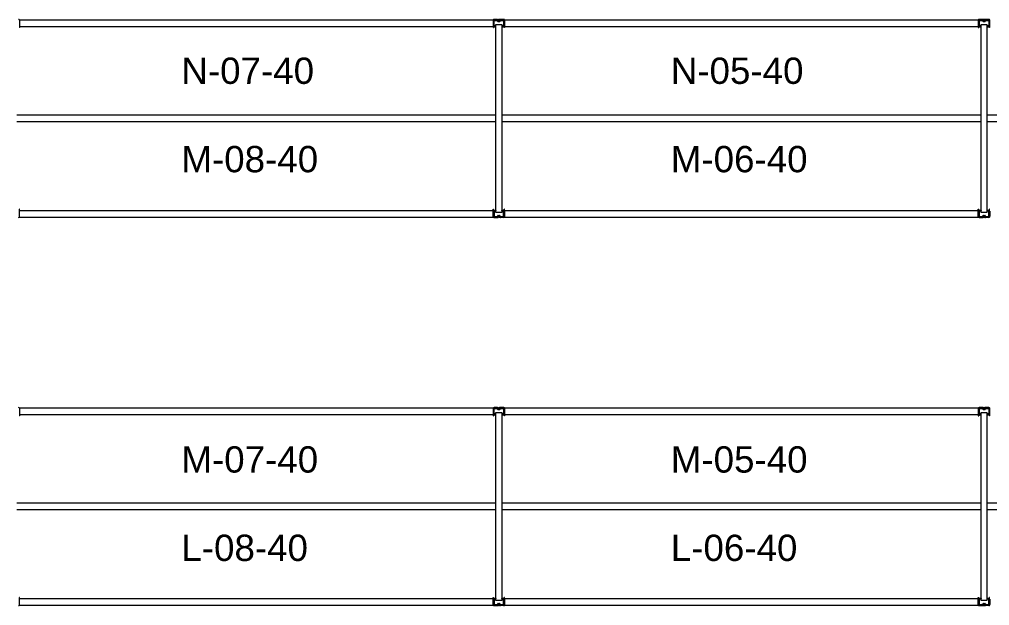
# Model space of a CAD drawing. Header units: inches. Extents: x 2743 to 10591, y -1604 to 5792.
# Drawn here: x 8436.6 to 8731.8, y 609.6 to 787.8 of the extents above; entities that cross this region are included whole.
import ezdxf

# ---------------------------------------------------------------- set-up
doc = ezdxf.new("R2010")
doc.units = ezdxf.units.IN
doc.header["$LTSCALE"] = 0.1875
doc.header["$MEASUREMENT"] = 0
for name, color, linetype, lineweight in [('22 Dimension', 7, 'Continuous', 5), ('32 Echelle', 160, 'Continuous', 15), ('33 Poutre', 30, 'Continuous', 15)]:
    doc.layers.add(name, color=color, linetype=linetype, lineweight=lineweight)
doc.styles.add('arial', font='')
doc.styles.get('arial').set_extended_font_data('Arial')

msp = doc.modelspace()

# ---------------------------------------------------------------- hatches: boundary and pattern name
at = {"layer": '32 Echelle'}
for points in [[(8581.52285, 785.49574), (8581.52285, 785.68324), (8581.33535, 785.68324)], [(8581.52285, 785.49574), (8581.52285, 785.68324), (8581.33535, 785.68324)], [(8583.52285, 785.49574), (8583.52285, 785.68324), (8583.71035, 785.68324)], [(8583.52285, 785.49574), (8583.52285, 785.68324), (8583.71035, 785.68324)], [(8729.14785, 785.49574), (8729.14785, 785.68324), (8728.96035, 785.68324)], [(8729.14785, 785.49574), (8729.14785, 785.68324), (8728.96035, 785.68324)], [(8731.14785, 785.49574), (8731.14785, 785.68324), (8731.33535, 785.68324)], [(8731.14785, 785.49574), (8731.14785, 785.68324), (8731.33535, 785.68324)], [(8581.52285, 729.87074), (8581.52285, 729.68324), (8581.33535, 729.68324)], [(8581.52285, 729.87074), (8581.52285, 729.68324), (8581.33535, 729.68324)], [(8583.52285, 729.87074), (8583.52285, 729.68324), (8583.71035, 729.68324)], [(8583.52285, 729.87074), (8583.52285, 729.68324), (8583.71035, 729.68324)], [(8729.14785, 729.87074), (8729.14785, 729.68324), (8728.96035, 729.68324)], [(8729.14785, 729.87074), (8729.14785, 729.68324), (8728.96035, 729.68324)], [(8731.14785, 729.87074), (8731.14785, 729.68324), (8731.33535, 729.68324)], [(8731.14785, 729.87074), (8731.14785, 729.68324), (8731.33535, 729.68324)], [(8581.52285, 667.49574), (8581.52285, 667.68324), (8581.33535, 667.68324)], [(8581.52285, 667.49574), (8581.52285, 667.68324), (8581.33535, 667.68324)], [(8583.52285, 667.49574), (8583.52285, 667.68324), (8583.71035, 667.68324)], [(8583.52285, 667.49574), (8583.52285, 667.68324), (8583.71035, 667.68324)], [(8729.14785, 667.49574), (8729.14785, 667.68324), (8728.96035, 667.68324)], [(8729.14785, 667.49574), (8729.14785, 667.68324), (8728.96035, 667.68324)], [(8731.14785, 667.49574), (8731.14785, 667.68324), (8731.33535, 667.68324)], [(8731.14785, 667.49574), (8731.14785, 667.68324), (8731.33535, 667.68324)], [(8581.52285, 611.87074), (8581.52285, 611.68324), (8581.33535, 611.68324)], [(8581.52285, 611.87074), (8581.52285, 611.68324), (8581.33535, 611.68324)], [(8583.52285, 611.87074), (8583.52285, 611.68324), (8583.71035, 611.68324)], [(8583.52285, 611.87074), (8583.52285, 611.68324), (8583.71035, 611.68324)], [(8729.14785, 611.87074), (8729.14785, 611.68324), (8728.96035, 611.68324)], [(8729.14785, 611.87074), (8729.14785, 611.68324), (8728.96035, 611.68324)], [(8731.14785, 611.87074), (8731.14785, 611.68324), (8731.33535, 611.68324)], [(8731.14785, 611.87074), (8731.14785, 611.68324), (8731.33535, 611.68324)]]:
    msp.add_hatch(color=256, dxfattribs=at).paths.add_polyline_path(points)

# ---------------------------------------------------------------- linework, layer by layer
at = {"layer": '22 Dimension'}
for p, q in [((8581.52285, 758.68324), (8435.89785, 758.68324)), ((8729.14785, 758.68324), (8583.52285, 758.68324)), ((8876.77285, 758.68324), (8731.14785, 758.68324)), ((8581.52285, 756.68324), (8435.89785, 756.68324)), ((8729.14785, 756.68324), (8583.52285, 756.68324)), ((8876.77285, 756.68324), (8731.14785, 756.68324)), ((8581.52285, 640.68324), (8435.89785, 640.68324)), ((8729.14785, 640.68324), (8583.52285, 640.68324)), ((8876.77285, 640.68324), (8731.14785, 640.68324)), ((8581.52285, 638.68324), (8435.89785, 638.68324)), ((8729.14785, 638.68324), (8583.52285, 638.68324)), ((8876.77285, 638.68324), (8731.14785, 638.68324))]:
    msp.add_line(p, q, dxfattribs=at)
at = {"layer": '32 Echelle', "linetype": 'Continuous', "lineweight": 25}
for p, q in [((8580.89789, 787.49949), (8580.89789, 785.86699)), ((8580.89789, 787.49949), (8580.89789, 785.86699)), ((8580.98789, 785.86699), (8580.98789, 787.49949)), ((8580.98789, 785.86699), (8580.98789, 787.49949)), ((8582.01048, 787.68324), (8581.08164, 787.68324)), ((8582.01048, 787.68324), (8581.08164, 787.68324)), ((8581.08164, 787.59324), (8582.01048, 787.59324)), ((8581.08164, 787.59324), (8582.01048, 787.59324)), ((8581.49789, 785.77324), (8581.08164, 785.77324)), ((8581.49789, 785.77324), (8581.08164, 785.77324)), ((8581.08164, 785.68324), (8581.49789, 785.68324)), ((8581.08164, 785.68324), (8581.49789, 785.68324)), ((8581.49789, 785.68324), (8581.49789, 785.77324)), ((8581.49789, 785.68324), (8581.49789, 785.77324)), ((8582.10013, 787.5269), (8582.14404, 787.38326)), ((8582.10013, 787.5269), (8582.14404, 787.38326)), ((8582.23011, 787.40958), (8582.1862, 787.55321)), ((8582.23011, 787.40958), (8582.1862, 787.55321)), ((8582.72593, 787.34324), (8582.31976, 787.34324)), ((8582.72593, 787.34324), (8582.31976, 787.34324)), ((8582.31976, 787.25324), (8582.72593, 787.25324)), ((8582.31976, 787.25324), (8582.72593, 787.25324)), ((8582.85949, 787.55321), (8582.81558, 787.40958)), ((8582.85949, 787.55321), (8582.81558, 787.40958)), ((8582.90165, 787.38326), (8582.94556, 787.5269)), ((8582.90165, 787.38326), (8582.94556, 787.5269)), ((8583.96405, 787.68324), (8583.03522, 787.68324)), ((8583.96405, 787.68324), (8583.03522, 787.68324)), ((8583.03522, 787.59324), (8583.96405, 787.59324)), ((8583.03522, 787.59324), (8583.96405, 787.59324)), ((8583.96405, 785.77324), (8583.5478, 785.77324)), ((8583.5478, 785.77324), (8583.5478, 785.68324)), ((8583.96405, 785.77324), (8583.5478, 785.77324)), ((8583.5478, 785.77324), (8583.5478, 785.68324)), ((8583.5478, 785.68324), (8583.96405, 785.68324)), ((8583.5478, 785.68324), (8583.96405, 785.68324)), ((8584.0578, 787.49949), (8584.0578, 785.86699)), ((8584.0578, 787.49949), (8584.0578, 785.86699)), ((8584.1478, 785.86699), (8584.1478, 787.49949)), ((8584.1478, 785.86699), (8584.1478, 787.49949)), ((8728.52289, 787.49949), (8728.52289, 785.86699)), ((8728.52289, 787.49949), (8728.52289, 785.86699)), ((8728.61289, 785.86699), (8728.61289, 787.49949)), ((8728.61289, 785.86699), (8728.61289, 787.49949)), ((8729.63548, 787.68324), (8728.70664, 787.68324)), ((8729.63548, 787.68324), (8728.70664, 787.68324)), ((8728.70664, 787.59324), (8729.63548, 787.59324)), ((8728.70664, 787.59324), (8729.63548, 787.59324)), ((8729.12289, 785.77324), (8728.70664, 785.77324)), ((8729.12289, 785.77324), (8728.70664, 785.77324)), ((8728.70664, 785.68324), (8729.12289, 785.68324)), ((8728.70664, 785.68324), (8729.12289, 785.68324)), ((8729.12289, 785.68324), (8729.12289, 785.77324)), ((8729.12289, 785.68324), (8729.12289, 785.77324)), ((8729.72513, 787.5269), (8729.76904, 787.38326)), ((8729.72513, 787.5269), (8729.76904, 787.38326)), ((8729.85511, 787.40958), (8729.8112, 787.55321)), ((8729.85511, 787.40958), (8729.8112, 787.55321)), ((8730.35093, 787.34324), (8729.94476, 787.34324)), ((8730.35093, 787.34324), (8729.94476, 787.34324)), ((8729.94476, 787.25324), (8730.35093, 787.25324)), ((8729.94476, 787.25324), (8730.35093, 787.25324)), ((8730.48449, 787.55321), (8730.44058, 787.40958)), ((8730.48449, 787.55321), (8730.44058, 787.40958)), ((8730.52665, 787.38326), (8730.57056, 787.5269)), ((8730.52665, 787.38326), (8730.57056, 787.5269)), ((8731.58905, 787.68324), (8730.66022, 787.68324)), ((8731.58905, 787.68324), (8730.66022, 787.68324)), ((8730.66022, 787.59324), (8731.58905, 787.59324)), ((8730.66022, 787.59324), (8731.58905, 787.59324)), ((8731.58905, 785.77324), (8731.1728, 785.77324)), ((8731.1728, 785.77324), (8731.1728, 785.68324)), ((8731.58905, 785.77324), (8731.1728, 785.77324)), ((8731.1728, 785.77324), (8731.1728, 785.68324)), ((8731.1728, 785.68324), (8731.58905, 785.68324)), ((8731.1728, 785.68324), (8731.58905, 785.68324)), ((8731.6828, 787.49949), (8731.6828, 785.86699)), ((8731.6828, 787.49949), (8731.6828, 785.86699)), ((8731.7728, 785.86699), (8731.7728, 787.49949)), ((8731.7728, 785.86699), (8731.7728, 787.49949)), ((8580.89789, 727.86699), (8580.89789, 729.49949)), ((8580.89789, 727.86699), (8580.89789, 729.49949)), ((8580.98789, 729.49949), (8580.98789, 727.86699)), ((8580.98789, 729.49949), (8580.98789, 727.86699)), ((8581.08164, 729.68324), (8581.49789, 729.68324)), ((8581.08164, 729.68324), (8581.49789, 729.68324)), ((8581.49789, 729.59324), (8581.08164, 729.59324)), ((8581.49789, 729.59324), (8581.08164, 729.59324)), ((8581.49789, 729.68324), (8581.49789, 729.59324)), ((8581.49789, 729.68324), (8581.49789, 729.59324)), ((8583.5478, 729.68324), (8583.96405, 729.68324)), ((8583.5478, 729.59324), (8583.5478, 729.68324)), ((8583.5478, 729.68324), (8583.96405, 729.68324)), ((8583.5478, 729.59324), (8583.5478, 729.68324)), ((8583.96405, 729.59324), (8583.5478, 729.59324)), ((8583.96405, 729.59324), (8583.5478, 729.59324)), ((8584.0578, 727.86699), (8584.0578, 729.49949)), ((8584.0578, 727.86699), (8584.0578, 729.49949)), ((8584.1478, 729.49949), (8584.1478, 727.86699)), ((8584.1478, 729.49949), (8584.1478, 727.86699)), ((8728.52289, 727.86699), (8728.52289, 729.49949)), ((8728.52289, 727.86699), (8728.52289, 729.49949)), ((8728.61289, 729.49949), (8728.61289, 727.86699)), ((8728.61289, 729.49949), (8728.61289, 727.86699)), ((8728.70664, 729.68324), (8729.12289, 729.68324)), ((8728.70664, 729.68324), (8729.12289, 729.68324)), ((8729.12289, 729.59324), (8728.70664, 729.59324)), ((8729.12289, 729.59324), (8728.70664, 729.59324)), ((8729.12289, 729.68324), (8729.12289, 729.59324)), ((8729.12289, 729.68324), (8729.12289, 729.59324)), ((8731.1728, 729.68324), (8731.58905, 729.68324)), ((8731.1728, 729.59324), (8731.1728, 729.68324)), ((8731.1728, 729.68324), (8731.58905, 729.68324)), ((8731.1728, 729.59324), (8731.1728, 729.68324)), ((8731.58905, 729.59324), (8731.1728, 729.59324)), ((8731.58905, 729.59324), (8731.1728, 729.59324)), ((8731.6828, 727.86699), (8731.6828, 729.49949)), ((8731.6828, 727.86699), (8731.6828, 729.49949)), ((8731.7728, 729.49949), (8731.7728, 727.86699)), ((8731.7728, 729.49949), (8731.7728, 727.86699)), ((8581.08164, 727.77324), (8582.01048, 727.77324)), ((8581.08164, 727.77324), (8582.01048, 727.77324)), ((8582.01048, 727.68324), (8581.08164, 727.68324)), ((8582.01048, 727.68324), (8581.08164, 727.68324)), ((8582.10013, 727.83958), (8582.14404, 727.98321)), ((8582.10013, 727.83958), (8582.14404, 727.98321)), ((8582.23011, 727.9569), (8582.1862, 727.81326)), ((8582.23011, 727.9569), (8582.1862, 727.81326)), ((8582.31976, 728.11324), (8582.72593, 728.11324)), ((8582.31976, 728.11324), (8582.72593, 728.11324)), ((8582.72593, 728.02324), (8582.31976, 728.02324)), ((8582.72593, 728.02324), (8582.31976, 728.02324)), ((8582.85949, 727.81326), (8582.81558, 727.9569)), ((8582.85949, 727.81326), (8582.81558, 727.9569)), ((8582.90165, 727.98321), (8582.94556, 727.83958)), ((8582.90165, 727.98321), (8582.94556, 727.83958)), ((8583.03522, 727.77324), (8583.96405, 727.77324)), ((8583.03522, 727.77324), (8583.96405, 727.77324)), ((8583.96405, 727.68324), (8583.03522, 727.68324)), ((8583.96405, 727.68324), (8583.03522, 727.68324)), ((8728.70664, 727.77324), (8729.63548, 727.77324)), ((8728.70664, 727.77324), (8729.63548, 727.77324)), ((8729.63548, 727.68324), (8728.70664, 727.68324)), ((8729.63548, 727.68324), (8728.70664, 727.68324)), ((8729.72513, 727.83958), (8729.76904, 727.98321)), ((8729.72513, 727.83958), (8729.76904, 727.98321)), ((8729.85511, 727.9569), (8729.8112, 727.81326)), ((8729.85511, 727.9569), (8729.8112, 727.81326)), ((8729.94476, 728.11324), (8730.35093, 728.11324)), ((8729.94476, 728.11324), (8730.35093, 728.11324)), ((8730.35093, 728.02324), (8729.94476, 728.02324)), ((8730.35093, 728.02324), (8729.94476, 728.02324)), ((8730.48449, 727.81326), (8730.44058, 727.9569)), ((8730.48449, 727.81326), (8730.44058, 727.9569)), ((8730.52665, 727.98321), (8730.57056, 727.83958)), ((8730.52665, 727.98321), (8730.57056, 727.83958)), ((8730.66022, 727.77324), (8731.58905, 727.77324)), ((8730.66022, 727.77324), (8731.58905, 727.77324)), ((8731.58905, 727.68324), (8730.66022, 727.68324)), ((8731.58905, 727.68324), (8730.66022, 727.68324)), ((8580.89789, 669.49949), (8580.89789, 667.86699)), ((8580.89789, 669.49949), (8580.89789, 667.86699)), ((8580.98789, 667.86699), (8580.98789, 669.49949)), ((8580.98789, 667.86699), (8580.98789, 669.49949)), ((8582.01048, 669.68324), (8581.08164, 669.68324)), ((8582.01048, 669.68324), (8581.08164, 669.68324)), ((8581.08164, 669.59324), (8582.01048, 669.59324)), ((8581.08164, 669.59324), (8582.01048, 669.59324)), ((8581.49789, 667.77324), (8581.08164, 667.77324)), ((8581.49789, 667.77324), (8581.08164, 667.77324)), ((8581.08164, 667.68324), (8581.49789, 667.68324)), ((8581.08164, 667.68324), (8581.49789, 667.68324)), ((8581.49789, 667.68324), (8581.49789, 667.77324)), ((8581.49789, 667.68324), (8581.49789, 667.77324)), ((8582.10013, 669.5269), (8582.14404, 669.38326)), ((8582.10013, 669.5269), (8582.14404, 669.38326)), ((8582.23011, 669.40958), (8582.1862, 669.55321)), ((8582.23011, 669.40958), (8582.1862, 669.55321)), ((8582.72593, 669.34324), (8582.31976, 669.34324)), ((8582.72593, 669.34324), (8582.31976, 669.34324)), ((8582.31976, 669.25324), (8582.72593, 669.25324)), ((8582.31976, 669.25324), (8582.72593, 669.25324)), ((8582.85949, 669.55321), (8582.81558, 669.40958)), ((8582.85949, 669.55321), (8582.81558, 669.40958)), ((8582.90165, 669.38326), (8582.94556, 669.5269)), ((8582.90165, 669.38326), (8582.94556, 669.5269)), ((8583.96405, 669.68324), (8583.03522, 669.68324)), ((8583.96405, 669.68324), (8583.03522, 669.68324)), ((8583.03522, 669.59324), (8583.96405, 669.59324)), ((8583.03522, 669.59324), (8583.96405, 669.59324)), ((8583.96405, 667.77324), (8583.5478, 667.77324)), ((8583.5478, 667.77324), (8583.5478, 667.68324)), ((8583.96405, 667.77324), (8583.5478, 667.77324)), ((8583.5478, 667.77324), (8583.5478, 667.68324)), ((8583.5478, 667.68324), (8583.96405, 667.68324)), ((8583.5478, 667.68324), (8583.96405, 667.68324)), ((8584.0578, 669.49949), (8584.0578, 667.86699)), ((8584.0578, 669.49949), (8584.0578, 667.86699)), ((8584.1478, 667.86699), (8584.1478, 669.49949)), ((8584.1478, 667.86699), (8584.1478, 669.49949)), ((8728.52289, 669.49949), (8728.52289, 667.86699)), ((8728.52289, 669.49949), (8728.52289, 667.86699)), ((8728.61289, 667.86699), (8728.61289, 669.49949)), ((8728.61289, 667.86699), (8728.61289, 669.49949)), ((8729.63548, 669.68324), (8728.70664, 669.68324)), ((8729.63548, 669.68324), (8728.70664, 669.68324)), ((8728.70664, 669.59324), (8729.63548, 669.59324)), ((8728.70664, 669.59324), (8729.63548, 669.59324)), ((8729.12289, 667.77324), (8728.70664, 667.77324)), ((8729.12289, 667.77324), (8728.70664, 667.77324)), ((8728.70664, 667.68324), (8729.12289, 667.68324)), ((8728.70664, 667.68324), (8729.12289, 667.68324)), ((8729.12289, 667.68324), (8729.12289, 667.77324)), ((8729.12289, 667.68324), (8729.12289, 667.77324)), ((8729.72513, 669.5269), (8729.76904, 669.38326)), ((8729.72513, 669.5269), (8729.76904, 669.38326)), ((8729.85511, 669.40958), (8729.8112, 669.55321)), ((8729.85511, 669.40958), (8729.8112, 669.55321)), ((8730.35093, 669.34324), (8729.94476, 669.34324)), ((8730.35093, 669.34324), (8729.94476, 669.34324)), ((8729.94476, 669.25324), (8730.35093, 669.25324)), ((8729.94476, 669.25324), (8730.35093, 669.25324)), ((8730.48449, 669.55321), (8730.44058, 669.40958)), ((8730.48449, 669.55321), (8730.44058, 669.40958)), ((8730.52665, 669.38326), (8730.57056, 669.5269)), ((8730.52665, 669.38326), (8730.57056, 669.5269)), ((8731.58905, 669.68324), (8730.66022, 669.68324)), ((8731.58905, 669.68324), (8730.66022, 669.68324)), ((8730.66022, 669.59324), (8731.58905, 669.59324)), ((8730.66022, 669.59324), (8731.58905, 669.59324)), ((8731.58905, 667.77324), (8731.1728, 667.77324)), ((8731.1728, 667.77324), (8731.1728, 667.68324)), ((8731.58905, 667.77324), (8731.1728, 667.77324)), ((8731.1728, 667.77324), (8731.1728, 667.68324)), ((8731.1728, 667.68324), (8731.58905, 667.68324)), ((8731.1728, 667.68324), (8731.58905, 667.68324)), ((8731.6828, 669.49949), (8731.6828, 667.86699)), ((8731.6828, 669.49949), (8731.6828, 667.86699)), ((8731.7728, 667.86699), (8731.7728, 669.49949)), ((8731.7728, 667.86699), (8731.7728, 669.49949)), ((8580.89789, 609.86699), (8580.89789, 611.49949)), ((8580.89789, 609.86699), (8580.89789, 611.49949)), ((8580.98789, 611.49949), (8580.98789, 609.86699)), ((8580.98789, 611.49949), (8580.98789, 609.86699)), ((8581.08164, 611.68324), (8581.49789, 611.68324)), ((8581.08164, 611.68324), (8581.49789, 611.68324)), ((8581.49789, 611.59324), (8581.08164, 611.59324)), ((8581.49789, 611.59324), (8581.08164, 611.59324)), ((8581.49789, 611.68324), (8581.49789, 611.59324)), ((8581.49789, 611.68324), (8581.49789, 611.59324)), ((8583.5478, 611.68324), (8583.96405, 611.68324)), ((8583.5478, 611.59324), (8583.5478, 611.68324)), ((8583.5478, 611.68324), (8583.96405, 611.68324)), ((8583.5478, 611.59324), (8583.5478, 611.68324)), ((8583.96405, 611.59324), (8583.5478, 611.59324)), ((8583.96405, 611.59324), (8583.5478, 611.59324)), ((8584.0578, 609.86699), (8584.0578, 611.49949)), ((8584.0578, 609.86699), (8584.0578, 611.49949)), ((8584.1478, 611.49949), (8584.1478, 609.86699)), ((8584.1478, 611.49949), (8584.1478, 609.86699)), ((8728.52289, 609.86699), (8728.52289, 611.49949)), ((8728.52289, 609.86699), (8728.52289, 611.49949)), ((8728.61289, 611.49949), (8728.61289, 609.86699)), ((8728.61289, 611.49949), (8728.61289, 609.86699)), ((8728.70664, 611.68324), (8729.12289, 611.68324)), ((8728.70664, 611.68324), (8729.12289, 611.68324)), ((8729.12289, 611.59324), (8728.70664, 611.59324)), ((8729.12289, 611.59324), (8728.70664, 611.59324)), ((8729.12289, 611.68324), (8729.12289, 611.59324)), ((8729.12289, 611.68324), (8729.12289, 611.59324)), ((8731.1728, 611.68324), (8731.58905, 611.68324)), ((8731.1728, 611.59324), (8731.1728, 611.68324)), ((8731.1728, 611.68324), (8731.58905, 611.68324)), ((8731.1728, 611.59324), (8731.1728, 611.68324)), ((8731.58905, 611.59324), (8731.1728, 611.59324)), ((8731.58905, 611.59324), (8731.1728, 611.59324)), ((8731.6828, 609.86699), (8731.6828, 611.49949)), ((8731.6828, 609.86699), (8731.6828, 611.49949)), ((8731.7728, 611.49949), (8731.7728, 609.86699)), ((8731.7728, 611.49949), (8731.7728, 609.86699)), ((8581.08164, 609.77324), (8582.01048, 609.77324)), ((8581.08164, 609.77324), (8582.01048, 609.77324)), ((8582.01048, 609.68324), (8581.08164, 609.68324)), ((8582.01048, 609.68324), (8581.08164, 609.68324)), ((8582.10013, 609.83958), (8582.14404, 609.98321)), ((8582.10013, 609.83958), (8582.14404, 609.98321)), ((8582.23011, 609.9569), (8582.1862, 609.81326)), ((8582.23011, 609.9569), (8582.1862, 609.81326)), ((8582.31976, 610.11324), (8582.72593, 610.11324)), ((8582.31976, 610.11324), (8582.72593, 610.11324)), ((8582.72593, 610.02324), (8582.31976, 610.02324)), ((8582.72593, 610.02324), (8582.31976, 610.02324)), ((8582.85949, 609.81326), (8582.81558, 609.9569)), ((8582.85949, 609.81326), (8582.81558, 609.9569)), ((8582.90165, 609.98321), (8582.94556, 609.83958)), ((8582.90165, 609.98321), (8582.94556, 609.83958)), ((8583.03522, 609.77324), (8583.96405, 609.77324)), ((8583.03522, 609.77324), (8583.96405, 609.77324)), ((8583.96405, 609.68324), (8583.03522, 609.68324)), ((8583.96405, 609.68324), (8583.03522, 609.68324)), ((8728.70664, 609.77324), (8729.63548, 609.77324)), ((8728.70664, 609.77324), (8729.63548, 609.77324)), ((8729.63548, 609.68324), (8728.70664, 609.68324)), ((8729.63548, 609.68324), (8728.70664, 609.68324)), ((8729.72513, 609.83958), (8729.76904, 609.98321)), ((8729.72513, 609.83958), (8729.76904, 609.98321)), ((8729.85511, 609.9569), (8729.8112, 609.81326)), ((8729.85511, 609.9569), (8729.8112, 609.81326)), ((8729.94476, 610.11324), (8730.35093, 610.11324)), ((8729.94476, 610.11324), (8730.35093, 610.11324)), ((8730.35093, 610.02324), (8729.94476, 610.02324)), ((8730.35093, 610.02324), (8729.94476, 610.02324)), ((8730.48449, 609.81326), (8730.44058, 609.9569)), ((8730.48449, 609.81326), (8730.44058, 609.9569)), ((8730.52665, 609.98321), (8730.57056, 609.83958)), ((8730.52665, 609.98321), (8730.57056, 609.83958)), ((8730.66022, 609.77324), (8731.58905, 609.77324)), ((8730.66022, 609.77324), (8731.58905, 609.77324)), ((8731.58905, 609.68324), (8730.66022, 609.68324)), ((8731.58905, 609.68324), (8730.66022, 609.68324))]:
    msp.add_line(p, q, dxfattribs=at)
at = {"layer": '32 Echelle'}
for p, q in [((8581.52285, 785.68324), (8581.33535, 785.68324)), ((8581.52285, 785.49574), (8581.33535, 785.68324)), ((8581.52285, 785.68324), (8581.33535, 785.68324)), ((8581.52285, 785.49574), (8581.33535, 785.68324)), ((8583.52285, 786.18324), (8581.52285, 786.18324)), ((8581.52285, 786.18324), (8581.52285, 729.18324)), ((8583.52285, 786.18324), (8581.52285, 786.18324)), ((8581.52285, 786.18324), (8581.52285, 729.18324)), ((8581.52285, 785.49574), (8581.52285, 785.68324)), ((8581.52285, 785.49574), (8581.52285, 785.68324)), ((8583.52285, 729.18324), (8583.52285, 786.18324)), ((8583.52285, 729.18324), (8583.52285, 786.18324)), ((8583.52285, 785.68324), (8583.71035, 785.68324)), ((8583.52285, 785.49574), (8583.52285, 785.68324)), ((8583.52285, 785.49574), (8583.71035, 785.68324)), ((8583.52285, 785.68324), (8583.71035, 785.68324)), ((8583.52285, 785.49574), (8583.52285, 785.68324)), ((8583.52285, 785.49574), (8583.71035, 785.68324)), ((8729.14785, 785.68324), (8728.96035, 785.68324)), ((8729.14785, 785.49574), (8728.96035, 785.68324)), ((8729.14785, 785.68324), (8728.96035, 785.68324)), ((8729.14785, 785.49574), (8728.96035, 785.68324)), ((8731.14785, 786.18324), (8729.14785, 786.18324)), ((8729.14785, 786.18324), (8729.14785, 729.18324)), ((8731.14785, 786.18324), (8729.14785, 786.18324)), ((8729.14785, 786.18324), (8729.14785, 729.18324)), ((8729.14785, 785.49574), (8729.14785, 785.68324)), ((8729.14785, 785.49574), (8729.14785, 785.68324)), ((8731.14785, 729.18324), (8731.14785, 786.18324)), ((8731.14785, 729.18324), (8731.14785, 786.18324)), ((8731.14785, 785.68324), (8731.33535, 785.68324)), ((8731.14785, 785.49574), (8731.14785, 785.68324)), ((8731.14785, 785.49574), (8731.33535, 785.68324)), ((8731.14785, 785.68324), (8731.33535, 785.68324)), ((8731.14785, 785.49574), (8731.14785, 785.68324)), ((8731.14785, 785.49574), (8731.33535, 785.68324)), ((8581.52285, 729.87074), (8581.33535, 729.68324)), ((8581.52285, 729.87074), (8581.33535, 729.68324)), ((8581.52285, 729.68324), (8581.33535, 729.68324)), ((8581.52285, 729.68324), (8581.33535, 729.68324)), ((8581.52285, 729.87074), (8581.52285, 729.68324)), ((8581.52285, 729.87074), (8581.52285, 729.68324)), ((8581.52285, 729.18324), (8583.52285, 729.18324)), ((8581.52285, 729.18324), (8583.52285, 729.18324)), ((8583.52285, 729.87074), (8583.52285, 729.68324)), ((8583.52285, 729.87074), (8583.71035, 729.68324)), ((8583.52285, 729.87074), (8583.52285, 729.68324)), ((8583.52285, 729.87074), (8583.71035, 729.68324)), ((8583.52285, 729.68324), (8583.71035, 729.68324)), ((8583.52285, 729.68324), (8583.71035, 729.68324)), ((8729.14785, 729.87074), (8728.96035, 729.68324)), ((8729.14785, 729.87074), (8728.96035, 729.68324)), ((8729.14785, 729.68324), (8728.96035, 729.68324)), ((8729.14785, 729.68324), (8728.96035, 729.68324)), ((8729.14785, 729.87074), (8729.14785, 729.68324)), ((8729.14785, 729.87074), (8729.14785, 729.68324)), ((8729.14785, 729.18324), (8731.14785, 729.18324)), ((8729.14785, 729.18324), (8731.14785, 729.18324)), ((8731.14785, 729.87074), (8731.14785, 729.68324)), ((8731.14785, 729.87074), (8731.33535, 729.68324)), ((8731.14785, 729.87074), (8731.14785, 729.68324)), ((8731.14785, 729.87074), (8731.33535, 729.68324)), ((8731.14785, 729.68324), (8731.33535, 729.68324)), ((8731.14785, 729.68324), (8731.33535, 729.68324)), ((8581.52285, 667.68324), (8581.33535, 667.68324)), ((8581.52285, 667.49574), (8581.33535, 667.68324)), ((8581.52285, 667.68324), (8581.33535, 667.68324)), ((8581.52285, 667.49574), (8581.33535, 667.68324)), ((8583.52285, 668.18324), (8581.52285, 668.18324)), ((8581.52285, 668.18324), (8581.52285, 611.18324)), ((8583.52285, 668.18324), (8581.52285, 668.18324)), ((8581.52285, 668.18324), (8581.52285, 611.18324)), ((8581.52285, 667.49574), (8581.52285, 667.68324)), ((8581.52285, 667.49574), (8581.52285, 667.68324)), ((8583.52285, 611.18324), (8583.52285, 668.18324)), ((8583.52285, 611.18324), (8583.52285, 668.18324)), ((8583.52285, 667.68324), (8583.71035, 667.68324)), ((8583.52285, 667.49574), (8583.52285, 667.68324)), ((8583.52285, 667.49574), (8583.71035, 667.68324)), ((8583.52285, 667.68324), (8583.71035, 667.68324)), ((8583.52285, 667.49574), (8583.52285, 667.68324)), ((8583.52285, 667.49574), (8583.71035, 667.68324)), ((8729.14785, 667.68324), (8728.96035, 667.68324)), ((8729.14785, 667.49574), (8728.96035, 667.68324)), ((8729.14785, 667.68324), (8728.96035, 667.68324)), ((8729.14785, 667.49574), (8728.96035, 667.68324)), ((8731.14785, 668.18324), (8729.14785, 668.18324)), ((8729.14785, 668.18324), (8729.14785, 611.18324)), ((8731.14785, 668.18324), (8729.14785, 668.18324)), ((8729.14785, 668.18324), (8729.14785, 611.18324)), ((8729.14785, 667.49574), (8729.14785, 667.68324)), ((8729.14785, 667.49574), (8729.14785, 667.68324)), ((8731.14785, 611.18324), (8731.14785, 668.18324)), ((8731.14785, 611.18324), (8731.14785, 668.18324)), ((8731.14785, 667.68324), (8731.33535, 667.68324)), ((8731.14785, 667.49574), (8731.14785, 667.68324)), ((8731.14785, 667.49574), (8731.33535, 667.68324)), ((8731.14785, 667.68324), (8731.33535, 667.68324)), ((8731.14785, 667.49574), (8731.14785, 667.68324)), ((8731.14785, 667.49574), (8731.33535, 667.68324)), ((8581.52285, 611.87074), (8581.33535, 611.68324)), ((8581.52285, 611.87074), (8581.33535, 611.68324)), ((8581.52285, 611.68324), (8581.33535, 611.68324)), ((8581.52285, 611.68324), (8581.33535, 611.68324)), ((8581.52285, 611.87074), (8581.52285, 611.68324)), ((8581.52285, 611.87074), (8581.52285, 611.68324)), ((8581.52285, 611.18324), (8583.52285, 611.18324)), ((8581.52285, 611.18324), (8583.52285, 611.18324)), ((8583.52285, 611.87074), (8583.52285, 611.68324)), ((8583.52285, 611.87074), (8583.71035, 611.68324)), ((8583.52285, 611.87074), (8583.52285, 611.68324)), ((8583.52285, 611.87074), (8583.71035, 611.68324)), ((8583.52285, 611.68324), (8583.71035, 611.68324)), ((8583.52285, 611.68324), (8583.71035, 611.68324)), ((8729.14785, 611.87074), (8728.96035, 611.68324)), ((8729.14785, 611.87074), (8728.96035, 611.68324)), ((8729.14785, 611.68324), (8728.96035, 611.68324)), ((8729.14785, 611.68324), (8728.96035, 611.68324)), ((8729.14785, 611.87074), (8729.14785, 611.68324)), ((8729.14785, 611.87074), (8729.14785, 611.68324)), ((8729.14785, 611.18324), (8731.14785, 611.18324)), ((8729.14785, 611.18324), (8731.14785, 611.18324)), ((8731.14785, 611.87074), (8731.14785, 611.68324)), ((8731.14785, 611.87074), (8731.33535, 611.68324)), ((8731.14785, 611.87074), (8731.14785, 611.68324)), ((8731.14785, 611.87074), (8731.33535, 611.68324)), ((8731.14785, 611.68324), (8731.33535, 611.68324)), ((8731.14785, 611.68324), (8731.33535, 611.68324))]:
    msp.add_line(p, q, dxfattribs=at)
at = {"layer": '32 Echelle', "linetype": 'Continuous', "lineweight": 25}
for centre, radius, start, end in [((8581.08164, 787.49949), 0.18375, 90, 180), ((8581.08164, 787.49949), 0.18375, 90, 180), ((8581.08164, 785.86699), 0.18375, 180, 270), ((8581.08164, 785.86699), 0.18375, 180, 270), ((8581.08164, 787.49949), 0.09375, 90, 180), ((8581.08164, 787.49949), 0.09375, 90, 180), ((8581.08164, 785.86699), 0.09375, 180, 270), ((8581.08164, 785.86699), 0.09375, 180, 270), ((8582.01048, 787.49949), 0.18375, 17, 90), ((8582.01048, 787.49949), 0.18375, 17, 90), ((8582.01048, 787.49949), 0.09375, 17, 90), ((8582.01048, 787.49949), 0.09375, 17, 90), ((8582.31976, 787.43699), 0.18375, 197, 270), ((8582.31976, 787.43699), 0.18375, 197, 270), ((8582.31976, 787.43699), 0.09375, 197, 270), ((8582.31976, 787.43699), 0.09375, 197, 270), ((8582.72593, 787.43699), 0.09375, 270, 343), ((8582.72593, 787.43699), 0.09375, 270, 343), ((8582.72593, 787.43699), 0.18375, 270, 343), ((8582.72593, 787.43699), 0.18375, 270, 343), ((8583.03522, 787.49949), 0.18375, 90, 163), ((8583.03522, 787.49949), 0.18375, 90, 163), ((8583.03522, 787.49949), 0.09375, 90, 163), ((8583.03522, 787.49949), 0.09375, 90, 163), ((8583.96405, 787.49949), 0.18375, 0, 90), ((8583.96405, 787.49949), 0.18375, 0, 90), ((8583.96405, 787.49949), 0.09375, 0, 90), ((8583.96405, 787.49949), 0.09375, 0, 90), ((8583.96405, 785.86699), 0.09375, 270, 0), ((8583.96405, 785.86699), 0.18375, 270, 0), ((8583.96405, 785.86699), 0.09375, 270, 0), ((8583.96405, 785.86699), 0.18375, 270, 0), ((8728.70664, 787.49949), 0.18375, 90, 180), ((8728.70664, 787.49949), 0.18375, 90, 180), ((8728.70664, 785.86699), 0.18375, 180, 270), ((8728.70664, 785.86699), 0.18375, 180, 270), ((8728.70664, 787.49949), 0.09375, 90, 180), ((8728.70664, 787.49949), 0.09375, 90, 180), ((8728.70664, 785.86699), 0.09375, 180, 270), ((8728.70664, 785.86699), 0.09375, 180, 270), ((8729.63548, 787.49949), 0.18375, 17, 90), ((8729.63548, 787.49949), 0.18375, 17, 90), ((8729.63548, 787.49949), 0.09375, 17, 90), ((8729.63548, 787.49949), 0.09375, 17, 90), ((8729.94476, 787.43699), 0.18375, 197, 270), ((8729.94476, 787.43699), 0.18375, 197, 270), ((8729.94476, 787.43699), 0.09375, 197, 270), ((8729.94476, 787.43699), 0.09375, 197, 270), ((8730.35093, 787.43699), 0.09375, 270, 343), ((8730.35093, 787.43699), 0.09375, 270, 343), ((8730.35093, 787.43699), 0.18375, 270, 343), ((8730.35093, 787.43699), 0.18375, 270, 343), ((8730.66022, 787.49949), 0.18375, 90, 163), ((8730.66022, 787.49949), 0.18375, 90, 163), ((8730.66022, 787.49949), 0.09375, 90, 163), ((8730.66022, 787.49949), 0.09375, 90, 163), ((8731.58905, 787.49949), 0.18375, 0, 90), ((8731.58905, 787.49949), 0.18375, 0, 90), ((8731.58905, 787.49949), 0.09375, 0, 90), ((8731.58905, 787.49949), 0.09375, 0, 90), ((8731.58905, 785.86699), 0.09375, 270, 0), ((8731.58905, 785.86699), 0.18375, 270, 0), ((8731.58905, 785.86699), 0.09375, 270, 0), ((8731.58905, 785.86699), 0.18375, 270, 0), ((8581.08164, 729.49949), 0.18375, 90, 180), ((8581.08164, 729.49949), 0.18375, 90, 180), ((8581.08164, 729.49949), 0.09375, 90, 180), ((8581.08164, 729.49949), 0.09375, 90, 180), ((8583.96405, 729.49949), 0.18375, 0, 90), ((8583.96405, 729.49949), 0.18375, 0, 90), ((8583.96405, 729.49949), 0.09375, 0, 90), ((8583.96405, 729.49949), 0.09375, 0, 90), ((8728.70664, 729.49949), 0.18375, 90, 180), ((8728.70664, 729.49949), 0.18375, 90, 180), ((8728.70664, 729.49949), 0.09375, 90, 180), ((8728.70664, 729.49949), 0.09375, 90, 180), ((8731.58905, 729.49949), 0.18375, 0, 90), ((8731.58905, 729.49949), 0.18375, 0, 90), ((8731.58905, 729.49949), 0.09375, 0, 90), ((8731.58905, 729.49949), 0.09375, 0, 90), ((8581.08164, 727.86699), 0.18375, 180, 270), ((8581.08164, 727.86699), 0.18375, 180, 270), ((8581.08164, 727.86699), 0.09375, 180, 270), ((8581.08164, 727.86699), 0.09375, 180, 270), ((8582.01048, 727.86699), 0.09375, 270, 343), ((8582.01048, 727.86699), 0.09375, 270, 343), ((8582.01048, 727.86699), 0.18375, 270, 343), ((8582.01048, 727.86699), 0.18375, 270, 343), ((8582.31976, 727.92949), 0.18375, 90, 163), ((8582.31976, 727.92949), 0.18375, 90, 163), ((8582.31976, 727.92949), 0.09375, 90, 163), ((8582.31976, 727.92949), 0.09375, 90, 163), ((8582.72593, 727.92949), 0.18375, 17, 90), ((8582.72593, 727.92949), 0.18375, 17, 90), ((8582.72593, 727.92949), 0.09375, 17, 90), ((8582.72593, 727.92949), 0.09375, 17, 90), ((8583.03522, 727.86699), 0.18375, 197, 270), ((8583.03522, 727.86699), 0.18375, 197, 270), ((8583.03522, 727.86699), 0.09375, 197, 270), ((8583.03522, 727.86699), 0.09375, 197, 270), ((8583.96405, 727.86699), 0.09375, 270, 0), ((8583.96405, 727.86699), 0.18375, 270, 0), ((8583.96405, 727.86699), 0.09375, 270, 0), ((8583.96405, 727.86699), 0.18375, 270, 0), ((8728.70664, 727.86699), 0.18375, 180, 270), ((8728.70664, 727.86699), 0.18375, 180, 270), ((8728.70664, 727.86699), 0.09375, 180, 270), ((8728.70664, 727.86699), 0.09375, 180, 270), ((8729.63548, 727.86699), 0.09375, 270, 343), ((8729.63548, 727.86699), 0.09375, 270, 343), ((8729.63548, 727.86699), 0.18375, 270, 343), ((8729.63548, 727.86699), 0.18375, 270, 343), ((8729.94476, 727.92949), 0.18375, 90, 163), ((8729.94476, 727.92949), 0.18375, 90, 163), ((8729.94476, 727.92949), 0.09375, 90, 163), ((8729.94476, 727.92949), 0.09375, 90, 163), ((8730.35093, 727.92949), 0.18375, 17, 90), ((8730.35093, 727.92949), 0.18375, 17, 90), ((8730.35093, 727.92949), 0.09375, 17, 90), ((8730.35093, 727.92949), 0.09375, 17, 90), ((8730.66022, 727.86699), 0.18375, 197, 270), ((8730.66022, 727.86699), 0.18375, 197, 270), ((8730.66022, 727.86699), 0.09375, 197, 270), ((8730.66022, 727.86699), 0.09375, 197, 270), ((8731.58905, 727.86699), 0.09375, 270, 0), ((8731.58905, 727.86699), 0.18375, 270, 0), ((8731.58905, 727.86699), 0.09375, 270, 0), ((8731.58905, 727.86699), 0.18375, 270, 0), ((8581.08164, 669.49949), 0.18375, 90, 180), ((8581.08164, 669.49949), 0.18375, 90, 180), ((8581.08164, 667.86699), 0.18375, 180, 270), ((8581.08164, 667.86699), 0.18375, 180, 270), ((8581.08164, 669.49949), 0.09375, 90, 180), ((8581.08164, 669.49949), 0.09375, 90, 180), ((8581.08164, 667.86699), 0.09375, 180, 270), ((8581.08164, 667.86699), 0.09375, 180, 270), ((8582.01048, 669.49949), 0.18375, 17, 90), ((8582.01048, 669.49949), 0.18375, 17, 90), ((8582.01048, 669.49949), 0.09375, 17, 90), ((8582.01048, 669.49949), 0.09375, 17, 90), ((8582.31976, 669.43699), 0.18375, 197, 270), ((8582.31976, 669.43699), 0.18375, 197, 270), ((8582.31976, 669.43699), 0.09375, 197, 270), ((8582.31976, 669.43699), 0.09375, 197, 270), ((8582.72593, 669.43699), 0.09375, 270, 343), ((8582.72593, 669.43699), 0.09375, 270, 343), ((8582.72593, 669.43699), 0.18375, 270, 343), ((8582.72593, 669.43699), 0.18375, 270, 343), ((8583.03522, 669.49949), 0.18375, 90, 163), ((8583.03522, 669.49949), 0.18375, 90, 163), ((8583.03522, 669.49949), 0.09375, 90, 163), ((8583.03522, 669.49949), 0.09375, 90, 163), ((8583.96405, 669.49949), 0.18375, 0, 90), ((8583.96405, 669.49949), 0.18375, 0, 90), ((8583.96405, 669.49949), 0.09375, 0, 90), ((8583.96405, 669.49949), 0.09375, 0, 90), ((8583.96405, 667.86699), 0.09375, 270, 0), ((8583.96405, 667.86699), 0.18375, 270, 0), ((8583.96405, 667.86699), 0.09375, 270, 0), ((8583.96405, 667.86699), 0.18375, 270, 0), ((8728.70664, 669.49949), 0.18375, 90, 180), ((8728.70664, 669.49949), 0.18375, 90, 180), ((8728.70664, 667.86699), 0.18375, 180, 270), ((8728.70664, 667.86699), 0.18375, 180, 270), ((8728.70664, 669.49949), 0.09375, 90, 180), ((8728.70664, 669.49949), 0.09375, 90, 180), ((8728.70664, 667.86699), 0.09375, 180, 270), ((8728.70664, 667.86699), 0.09375, 180, 270), ((8729.63548, 669.49949), 0.18375, 17, 90), ((8729.63548, 669.49949), 0.18375, 17, 90), ((8729.63548, 669.49949), 0.09375, 17, 90), ((8729.63548, 669.49949), 0.09375, 17, 90), ((8729.94476, 669.43699), 0.18375, 197, 270), ((8729.94476, 669.43699), 0.18375, 197, 270), ((8729.94476, 669.43699), 0.09375, 197, 270), ((8729.94476, 669.43699), 0.09375, 197, 270), ((8730.35093, 669.43699), 0.09375, 270, 343), ((8730.35093, 669.43699), 0.09375, 270, 343), ((8730.35093, 669.43699), 0.18375, 270, 343), ((8730.35093, 669.43699), 0.18375, 270, 343), ((8730.66022, 669.49949), 0.18375, 90, 163), ((8730.66022, 669.49949), 0.18375, 90, 163), ((8730.66022, 669.49949), 0.09375, 90, 163), ((8730.66022, 669.49949), 0.09375, 90, 163), ((8731.58905, 669.49949), 0.18375, 0, 90), ((8731.58905, 669.49949), 0.18375, 0, 90), ((8731.58905, 669.49949), 0.09375, 0, 90), ((8731.58905, 669.49949), 0.09375, 0, 90), ((8731.58905, 667.86699), 0.09375, 270, 0), ((8731.58905, 667.86699), 0.18375, 270, 0), ((8731.58905, 667.86699), 0.09375, 270, 0), ((8731.58905, 667.86699), 0.18375, 270, 0), ((8581.08164, 611.49949), 0.18375, 90, 180), ((8581.08164, 611.49949), 0.18375, 90, 180), ((8581.08164, 611.49949), 0.09375, 90, 180), ((8581.08164, 611.49949), 0.09375, 90, 180), ((8583.96405, 611.49949), 0.18375, 0, 90), ((8583.96405, 611.49949), 0.18375, 0, 90), ((8583.96405, 611.49949), 0.09375, 0, 90), ((8583.96405, 611.49949), 0.09375, 0, 90), ((8728.70664, 611.49949), 0.18375, 90, 180), ((8728.70664, 611.49949), 0.18375, 90, 180), ((8728.70664, 611.49949), 0.09375, 90, 180), ((8728.70664, 611.49949), 0.09375, 90, 180), ((8731.58905, 611.49949), 0.18375, 0, 90), ((8731.58905, 611.49949), 0.18375, 0, 90), ((8731.58905, 611.49949), 0.09375, 0, 90), ((8731.58905, 611.49949), 0.09375, 0, 90), ((8581.08164, 609.86699), 0.18375, 180, 270), ((8581.08164, 609.86699), 0.18375, 180, 270), ((8581.08164, 609.86699), 0.09375, 180, 270), ((8581.08164, 609.86699), 0.09375, 180, 270), ((8582.01048, 609.86699), 0.09375, 270, 343), ((8582.01048, 609.86699), 0.09375, 270, 343), ((8582.01048, 609.86699), 0.18375, 270, 343), ((8582.01048, 609.86699), 0.18375, 270, 343), ((8582.31976, 609.92949), 0.18375, 90, 163), ((8582.31976, 609.92949), 0.18375, 90, 163), ((8582.31976, 609.92949), 0.09375, 90, 163), ((8582.31976, 609.92949), 0.09375, 90, 163), ((8582.72593, 609.92949), 0.18375, 17, 90), ((8582.72593, 609.92949), 0.18375, 17, 90), ((8582.72593, 609.92949), 0.09375, 17, 90), ((8582.72593, 609.92949), 0.09375, 17, 90), ((8583.03522, 609.86699), 0.18375, 197, 270), ((8583.03522, 609.86699), 0.18375, 197, 270), ((8583.03522, 609.86699), 0.09375, 197, 270), ((8583.03522, 609.86699), 0.09375, 197, 270), ((8583.96405, 609.86699), 0.09375, 270, 0), ((8583.96405, 609.86699), 0.18375, 270, 0), ((8583.96405, 609.86699), 0.09375, 270, 0), ((8583.96405, 609.86699), 0.18375, 270, 0), ((8728.70664, 609.86699), 0.18375, 180, 270), ((8728.70664, 609.86699), 0.18375, 180, 270), ((8728.70664, 609.86699), 0.09375, 180, 270), ((8728.70664, 609.86699), 0.09375, 180, 270), ((8729.63548, 609.86699), 0.09375, 270, 343), ((8729.63548, 609.86699), 0.09375, 270, 343), ((8729.63548, 609.86699), 0.18375, 270, 343), ((8729.63548, 609.86699), 0.18375, 270, 343), ((8729.94476, 609.92949), 0.18375, 90, 163), ((8729.94476, 609.92949), 0.18375, 90, 163), ((8729.94476, 609.92949), 0.09375, 90, 163), ((8729.94476, 609.92949), 0.09375, 90, 163), ((8730.35093, 609.92949), 0.18375, 17, 90), ((8730.35093, 609.92949), 0.18375, 17, 90), ((8730.35093, 609.92949), 0.09375, 17, 90), ((8730.35093, 609.92949), 0.09375, 17, 90), ((8730.66022, 609.86699), 0.18375, 197, 270), ((8730.66022, 609.86699), 0.18375, 197, 270), ((8730.66022, 609.86699), 0.09375, 197, 270), ((8730.66022, 609.86699), 0.09375, 197, 270), ((8731.58905, 609.86699), 0.09375, 270, 0), ((8731.58905, 609.86699), 0.18375, 270, 0), ((8731.58905, 609.86699), 0.09375, 270, 0), ((8731.58905, 609.86699), 0.18375, 270, 0)]:
    msp.add_arc(centre, radius, start, end, dxfattribs=at)
at = {"layer": '33 Poutre'}
for p, q in [((8436.64785, 785.30224), (8436.52885, 785.30224)), ((8436.64785, 787.68324), (8580.77285, 787.68324)), ((8436.64785, 787.68324), (8436.64785, 785.68324)), ((8436.64785, 787.55824), (8436.64785, 785.30224)), ((8436.64785, 785.68324), (8580.77285, 785.68324)), ((8580.77285, 787.68324), (8580.77285, 785.68324)), ((8580.77285, 787.55824), (8580.77285, 785.30224)), ((8580.77285, 785.30224), (8580.89185, 785.30224)), ((8580.89185, 787.55824), (8580.89185, 785.30224)), ((8581.01685, 787.80224), (8582.27885, 787.80224)), ((8582.27885, 787.68324), (8581.01685, 787.68324)), ((8582.40385, 787.34324), (8582.40385, 787.55824)), ((8582.40385, 787.34324), (8582.52285, 787.34324)), ((8582.52285, 787.34324), (8582.52285, 787.55824)), ((8582.52285, 787.34324), (8582.52285, 787.55824)), ((8582.64185, 787.34324), (8582.52285, 787.34324)), ((8582.64185, 787.34324), (8582.64185, 787.55824)), ((8584.02885, 787.80224), (8582.76685, 787.80224)), ((8582.76685, 787.68324), (8584.02885, 787.68324)), ((8584.15385, 787.55824), (8584.15385, 785.30224)), ((8584.27285, 785.30224), (8584.15385, 785.30224)), ((8584.27285, 787.68324), (8728.39785, 787.68324)), ((8584.27285, 787.68324), (8584.27285, 785.68324)), ((8584.27285, 787.55824), (8584.27285, 785.30224)), ((8584.27285, 785.68324), (8728.39785, 785.68324)), ((8728.39785, 787.68324), (8728.39785, 785.68324)), ((8728.39785, 787.55824), (8728.39785, 785.30224)), ((8728.39785, 785.30224), (8728.51685, 785.30224)), ((8728.51685, 787.55824), (8728.51685, 785.30224)), ((8728.64185, 787.80224), (8729.90385, 787.80224)), ((8729.90385, 787.68324), (8728.64185, 787.68324)), ((8730.02885, 787.34324), (8730.02885, 787.55824)), ((8730.02885, 787.34324), (8730.14785, 787.34324)), ((8730.14785, 787.34324), (8730.14785, 787.55824)), ((8730.14785, 787.34324), (8730.14785, 787.55824)), ((8730.26685, 787.34324), (8730.14785, 787.34324)), ((8730.26685, 787.34324), (8730.26685, 787.55824)), ((8731.65385, 787.80224), (8730.39185, 787.80224)), ((8730.39185, 787.68324), (8731.65385, 787.68324)), ((8731.77885, 787.55824), (8731.77885, 785.30224)), ((8731.89785, 785.30224), (8731.77885, 785.30224)), ((8436.64785, 730.06424), (8436.52885, 730.06424)), ((8436.64785, 727.80824), (8436.64785, 730.06424)), ((8436.64785, 729.68324), (8580.77285, 729.68324)), ((8436.64785, 727.68324), (8436.64785, 729.68324)), ((8580.77285, 727.80824), (8580.77285, 730.06424)), ((8580.77285, 730.06424), (8580.89185, 730.06424)), ((8580.77285, 727.68324), (8580.77285, 729.68324)), ((8580.89185, 727.80824), (8580.89185, 730.06424)), ((8584.27285, 730.06424), (8584.15385, 730.06424)), ((8584.15385, 727.80824), (8584.15385, 730.06424)), ((8584.27285, 727.80824), (8584.27285, 730.06424)), ((8584.27285, 729.68324), (8728.39785, 729.68324)), ((8584.27285, 727.68324), (8584.27285, 729.68324)), ((8728.39785, 727.80824), (8728.39785, 730.06424)), ((8728.39785, 730.06424), (8728.51685, 730.06424)), ((8728.39785, 727.68324), (8728.39785, 729.68324)), ((8728.51685, 727.80824), (8728.51685, 730.06424)), ((8731.89785, 730.06424), (8731.77885, 730.06424)), ((8731.77885, 727.80824), (8731.77885, 730.06424)), ((8436.64785, 727.68324), (8580.77285, 727.68324)), ((8582.27885, 727.68324), (8581.01685, 727.68324)), ((8581.01685, 727.56424), (8582.27885, 727.56424)), ((8582.40385, 728.02324), (8582.40385, 727.80824)), ((8582.40385, 728.02324), (8582.52285, 728.02324)), ((8582.52285, 728.02324), (8582.52285, 727.80824)), ((8582.52285, 728.02324), (8582.52285, 727.80824)), ((8582.64185, 728.02324), (8582.52285, 728.02324)), ((8582.64185, 728.02324), (8582.64185, 727.80824)), ((8582.76685, 727.68324), (8584.02885, 727.68324)), ((8584.02885, 727.56424), (8582.76685, 727.56424)), ((8584.27285, 727.68324), (8728.39785, 727.68324)), ((8729.90385, 727.68324), (8728.64185, 727.68324)), ((8728.64185, 727.56424), (8729.90385, 727.56424)), ((8730.02885, 728.02324), (8730.02885, 727.80824)), ((8730.02885, 728.02324), (8730.14785, 728.02324)), ((8730.14785, 728.02324), (8730.14785, 727.80824)), ((8730.14785, 728.02324), (8730.14785, 727.80824)), ((8730.26685, 728.02324), (8730.14785, 728.02324)), ((8730.26685, 728.02324), (8730.26685, 727.80824)), ((8730.39185, 727.68324), (8731.65385, 727.68324)), ((8731.65385, 727.56424), (8730.39185, 727.56424)), ((8436.64785, 667.30224), (8436.52885, 667.30224)), ((8436.64785, 669.68324), (8580.77285, 669.68324)), ((8436.64785, 669.68324), (8436.64785, 667.68324)), ((8436.64785, 669.55824), (8436.64785, 667.30224)), ((8436.64785, 667.68324), (8580.77285, 667.68324)), ((8580.77285, 669.68324), (8580.77285, 667.68324)), ((8580.77285, 669.55824), (8580.77285, 667.30224)), ((8580.77285, 667.30224), (8580.89185, 667.30224)), ((8580.89185, 669.55824), (8580.89185, 667.30224)), ((8581.01685, 669.80224), (8582.27885, 669.80224)), ((8582.27885, 669.68324), (8581.01685, 669.68324)), ((8582.40385, 669.34324), (8582.40385, 669.55824)), ((8582.40385, 669.34324), (8582.52285, 669.34324)), ((8582.52285, 669.34324), (8582.52285, 669.55824)), ((8582.52285, 669.34324), (8582.52285, 669.55824)), ((8582.64185, 669.34324), (8582.52285, 669.34324)), ((8582.64185, 669.34324), (8582.64185, 669.55824)), ((8584.02885, 669.80224), (8582.76685, 669.80224)), ((8582.76685, 669.68324), (8584.02885, 669.68324)), ((8584.15385, 669.55824), (8584.15385, 667.30224)), ((8584.27285, 667.30224), (8584.15385, 667.30224)), ((8584.27285, 669.68324), (8728.39785, 669.68324)), ((8584.27285, 669.68324), (8584.27285, 667.68324)), ((8584.27285, 669.55824), (8584.27285, 667.30224)), ((8584.27285, 667.68324), (8728.39785, 667.68324)), ((8728.39785, 669.68324), (8728.39785, 667.68324)), ((8728.39785, 669.55824), (8728.39785, 667.30224)), ((8728.39785, 667.30224), (8728.51685, 667.30224)), ((8728.51685, 669.55824), (8728.51685, 667.30224)), ((8728.64185, 669.80224), (8729.90385, 669.80224)), ((8729.90385, 669.68324), (8728.64185, 669.68324)), ((8730.02885, 669.34324), (8730.02885, 669.55824)), ((8730.02885, 669.34324), (8730.14785, 669.34324)), ((8730.14785, 669.34324), (8730.14785, 669.55824)), ((8730.14785, 669.34324), (8730.14785, 669.55824)), ((8730.26685, 669.34324), (8730.14785, 669.34324)), ((8730.26685, 669.34324), (8730.26685, 669.55824)), ((8731.65385, 669.80224), (8730.39185, 669.80224)), ((8730.39185, 669.68324), (8731.65385, 669.68324)), ((8731.77885, 669.55824), (8731.77885, 667.30224)), ((8731.89785, 667.30224), (8731.77885, 667.30224)), ((8436.64785, 612.06424), (8436.52885, 612.06424)), ((8436.64785, 609.80824), (8436.64785, 612.06424)), ((8436.64785, 611.68324), (8580.77285, 611.68324)), ((8436.64785, 609.68324), (8436.64785, 611.68324)), ((8580.77285, 609.80824), (8580.77285, 612.06424)), ((8580.77285, 612.06424), (8580.89185, 612.06424)), ((8580.77285, 609.68324), (8580.77285, 611.68324)), ((8580.89185, 609.80824), (8580.89185, 612.06424)), ((8584.27285, 612.06424), (8584.15385, 612.06424)), ((8584.15385, 609.80824), (8584.15385, 612.06424)), ((8584.27285, 609.80824), (8584.27285, 612.06424)), ((8584.27285, 611.68324), (8728.39785, 611.68324)), ((8584.27285, 609.68324), (8584.27285, 611.68324)), ((8728.39785, 609.80824), (8728.39785, 612.06424)), ((8728.39785, 612.06424), (8728.51685, 612.06424)), ((8728.39785, 609.68324), (8728.39785, 611.68324)), ((8728.51685, 609.80824), (8728.51685, 612.06424)), ((8731.89785, 612.06424), (8731.77885, 612.06424)), ((8731.77885, 609.80824), (8731.77885, 612.06424)), ((8436.64785, 609.68324), (8580.77285, 609.68324)), ((8582.27885, 609.68324), (8581.01685, 609.68324)), ((8581.01685, 609.56424), (8582.27885, 609.56424)), ((8582.40385, 610.02324), (8582.40385, 609.80824)), ((8582.40385, 610.02324), (8582.52285, 610.02324)), ((8582.52285, 610.02324), (8582.52285, 609.80824)), ((8582.52285, 610.02324), (8582.52285, 609.80824)), ((8582.64185, 610.02324), (8582.52285, 610.02324)), ((8582.64185, 610.02324), (8582.64185, 609.80824)), ((8582.76685, 609.68324), (8584.02885, 609.68324)), ((8584.02885, 609.56424), (8582.76685, 609.56424)), ((8584.27285, 609.68324), (8728.39785, 609.68324)), ((8729.90385, 609.68324), (8728.64185, 609.68324)), ((8728.64185, 609.56424), (8729.90385, 609.56424)), ((8730.02885, 610.02324), (8730.02885, 609.80824)), ((8730.02885, 610.02324), (8730.14785, 610.02324)), ((8730.14785, 610.02324), (8730.14785, 609.80824)), ((8730.14785, 610.02324), (8730.14785, 609.80824)), ((8730.26685, 610.02324), (8730.14785, 610.02324)), ((8730.26685, 610.02324), (8730.26685, 609.80824)), ((8730.39185, 609.68324), (8731.65385, 609.68324)), ((8731.65385, 609.56424), (8730.39185, 609.56424))]:
    msp.add_line(p, q, dxfattribs=at)
for centre, radius, start, end in [((8436.40385, 787.55824), 0.244, 0, 90), ((8581.01685, 787.55824), 0.244, 90, 180), ((8581.01685, 787.55824), 0.125, 90, 180), ((8582.27885, 787.55824), 0.244, 0, 90), ((8582.27885, 787.55824), 0.125, 0, 90), ((8582.76685, 787.55824), 0.244, 90, 180), ((8582.76685, 787.55824), 0.125, 90, 180), ((8584.02885, 787.55824), 0.244, 0, 90), ((8584.02885, 787.55824), 0.125, 0, 90), ((8728.64185, 787.55824), 0.244, 90, 180), ((8728.64185, 787.55824), 0.125, 90, 180), ((8729.90385, 787.55824), 0.244, 0, 90), ((8729.90385, 787.55824), 0.125, 0, 90), ((8730.39185, 787.55824), 0.244, 90, 180), ((8730.39185, 787.55824), 0.125, 90, 180), ((8731.65385, 787.55824), 0.244, 0, 90), ((8731.65385, 787.55824), 0.125, 0, 90), ((8436.40385, 727.80824), 0.244, 270, 0), ((8581.01685, 727.80824), 0.244, 180, 270), ((8581.01685, 727.80824), 0.125, 180, 270), ((8582.27885, 727.80824), 0.125, 270, 0), ((8582.27885, 727.80824), 0.244, 270, 0), ((8582.76685, 727.80824), 0.244, 180, 270), ((8582.76685, 727.80824), 0.125, 180, 270), ((8584.02885, 727.80824), 0.244, 270, 0), ((8584.02885, 727.80824), 0.125, 270, 0), ((8728.64185, 727.80824), 0.244, 180, 270), ((8728.64185, 727.80824), 0.125, 180, 270), ((8729.90385, 727.80824), 0.125, 270, 0), ((8729.90385, 727.80824), 0.244, 270, 0), ((8730.39185, 727.80824), 0.244, 180, 270), ((8730.39185, 727.80824), 0.125, 180, 270), ((8731.65385, 727.80824), 0.244, 270, 0), ((8731.65385, 727.80824), 0.125, 270, 0), ((8436.40385, 669.55824), 0.244, 0, 90), ((8581.01685, 669.55824), 0.244, 90, 180), ((8581.01685, 669.55824), 0.125, 90, 180), ((8582.27885, 669.55824), 0.244, 0, 90), ((8582.27885, 669.55824), 0.125, 0, 90), ((8582.76685, 669.55824), 0.244, 90, 180), ((8582.76685, 669.55824), 0.125, 90, 180), ((8584.02885, 669.55824), 0.244, 0, 90), ((8584.02885, 669.55824), 0.125, 0, 90), ((8728.64185, 669.55824), 0.244, 90, 180), ((8728.64185, 669.55824), 0.125, 90, 180), ((8729.90385, 669.55824), 0.244, 0, 90), ((8729.90385, 669.55824), 0.125, 0, 90), ((8730.39185, 669.55824), 0.244, 90, 180), ((8730.39185, 669.55824), 0.125, 90, 180), ((8731.65385, 669.55824), 0.244, 0, 90), ((8731.65385, 669.55824), 0.125, 0, 90), ((8436.40385, 609.80824), 0.244, 270, 0), ((8581.01685, 609.80824), 0.244, 180, 270), ((8581.01685, 609.80824), 0.125, 180, 270), ((8582.27885, 609.80824), 0.125, 270, 0), ((8582.27885, 609.80824), 0.244, 270, 0), ((8582.76685, 609.80824), 0.244, 180, 270), ((8582.76685, 609.80824), 0.125, 180, 270), ((8584.02885, 609.80824), 0.244, 270, 0), ((8584.02885, 609.80824), 0.125, 270, 0), ((8728.64185, 609.80824), 0.244, 180, 270), ((8728.64185, 609.80824), 0.125, 180, 270), ((8729.90385, 609.80824), 0.125, 270, 0), ((8729.90385, 609.80824), 0.244, 270, 0), ((8730.39185, 609.80824), 0.244, 180, 270), ((8730.39185, 609.80824), 0.125, 180, 270), ((8731.65385, 609.80824), 0.244, 270, 0), ((8731.65385, 609.80824), 0.125, 270, 0)]:
    msp.add_arc(centre, radius, start, end, dxfattribs=at)

# ---------------------------------------------------------------- texts
at = {"layer": '22 Dimension', "char_height": 8, "attachment_point": 1, "style": 'arial'}
for s, insert in [('{\\fArial Unicode MS|b0|i0|c0|p2;\\C8;N-07-40}', (8485.92815, 776.19331)), ('{\\fArial Unicode MS|b0|i0|c0|p2;\\C8;N-05-40}', (8634.8391, 776.19331)), ('{\\fArial Unicode MS|b0|i0|c0|p2;\\C8;M-08-40}', (8485.92815, 749.32077)), ('{\\fArial Unicode MS|b0|i0|c0|p2;\\C8;M-06-40}', (8634.8391, 749.32077)), ('{\\fArial Unicode MS|b0|i0|c0|p2;\\C8;M-07-40}', (8485.92815, 657.99737)), ('{\\fArial Unicode MS|b0|i0|c0|p2;\\C8;M-05-40}', (8634.8391, 657.99737)), ('{\\fArial Unicode MS|b0|i0|c0|p2;\\C8;L-08-40}', (8485.92815, 631.12483)), ('{\\fArial Unicode MS|b0|i0|c0|p2;\\C8;L-06-40}', (8634.8391, 631.12483))]:
    msp.add_mtext_dynamic_manual_height_columns(s, width=68.8901007, gutter_width=5, heights=[0], dxfattribs=dict(at, insert=insert))

doc.saveas('drawing.dxf')
